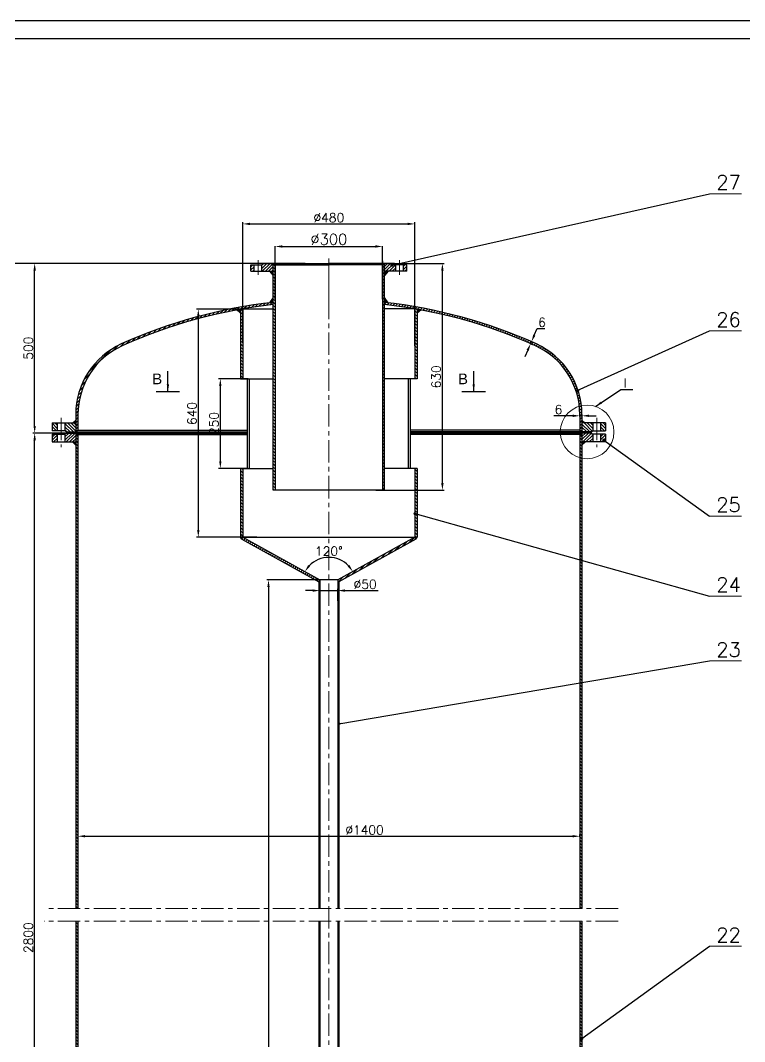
# Model space of a CAD drawing. Header units: inches. Extents: x -5714 to 3109, y 0 to 8400.
# Drawn here: x -3599 to -1579, y 5551 to 8400 of the extents above; entities that cross this region are included whole.
import ezdxf

# ---------------------------------------------------------------- set-up
doc = ezdxf.new("R2010")
doc.units = ezdxf.units.IN
doc.header["$LTSCALE"] = 50
doc.header["$MEASUREMENT"] = 0
doc.linetypes.add('CENTER', pattern=[2, 1.25, -0.25, 0.25, -0.25])
doc.layers.get('0').update_dxf_attribs({"plot": 0})
for name, color, linetype, lineweight in [('Dam', 2, 'Continuous', 30), ('kthuoc', 3, 'Continuous', 13), ('manh', 4, 'Continuous', 13), ('Tam', 1, 'CENTER', 13)]:
    doc.layers.add(name, color=color, linetype=linetype, lineweight=lineweight)
doc.styles.add('chu2.5', font='txt.shx', dxfattribs={"height": 25})
doc.styles.add('text 3mm', font='txt.shx', dxfattribs={"height": 30})
doc.dimstyles.new('kichthuoc2.5', dxfattribs={"dimtxt": 25, "dimasz": 20, "dimexe": 5, "dimexo": 0, "dimgap": 5, "dimtad": 1, "dimtoh": 1, "dimdec": 0, "dimzin": 0, "dimdsep": 46, "dimtxsty": 'chu2.5', "dimcen": 5, "dimclrd": 256, "dimclre": 256, "dimclrt": 256, "dimadec": 0, "dimazin": 0, "dimtfac": 1, "dimtdec": 0, "dimtmove": 0, "dimatfit": 0, "dimfxl": 0, "dimtolj": 1, "dimtzin": 0, "dimarcsym": 0})
doc.dimstyles.new('kt 3mm', dxfattribs={"dimtxt": 30, "dimasz": 20, "dimexe": 1, "dimexo": 0, "dimgap": 5, "dimtad": 1, "dimdec": 0, "dimzin": 0, "dimdsep": 46, "dimtxsty": 'text 3mm', "dimcen": 5, "dimclrd": 256, "dimclre": 256, "dimclrt": 256, "dimadec": 0, "dimazin": 0, "dimtfac": 1, "dimtdec": 0, "dimtmove": 0, "dimatfit": 0, "dimfxl": 0, "dimtolj": 1, "dimtzin": 0, "dimarcsym": 0})
pattern_1 = [(45, (-8503.195, 0), (-4.4194174, 4.4194174), [])]
pattern_2 = [(135, (-8503.195, 0), (-4.4194174, -4.4194174), [])]
pattern_3 = [(45, (-8503.195, 62.0316), (-4.4194174, 4.4194174), [])]

# ---------------------------------------------------------------- blocks, each defined once
blk = doc.blocks.new('*D46')
at = {"layer": 'DEFPOINTS', "color": 0}
for p in [(-2038.8, 7295.3), (-2032.8, 7296.9), (-2032.8, 7295.3)]:
    blk.add_point(p, dxfattribs=at)
at = {"layer": 'kthuoc', "lineweight": -2}
for p, q in [((-2058.8, 7296.9), (-2111.6, 7296.9)), ((-2038.8, 7295.3), (-2038.8, 7301.9)), ((-2032.8, 7296.9), (-2038.8, 7296.9)), ((-2032.8, 7295.3), (-2032.8, 7301.9)), ((-2012.8, 7296.9), (-1992.8, 7296.9))]:
    blk.add_line(p, q, dxfattribs=at)
at = {"layer": 'kthuoc'}
for points in [[(-2058.8, 7300.3), (-2058.8, 7293.6), (-2038.8, 7296.9)], [(-2012.8, 7300.3), (-2012.8, 7293.6), (-2032.8, 7296.9)]]:
    blk.add_solid(points, dxfattribs=at)
at = {"layer": 'kthuoc', "insert": (-2098.3, 7314.4), "char_height": 25, "attachment_point": 5, "style": 'chu2.5'}
blk.add_mtext('\\A1;6', dxfattribs=at)
blk = doc.blocks.new('*D45')
at = {"layer": 'DEFPOINTS', "color": 0}
for p in [(-2176.2, 7498), (-2173.7, 7503.4), (-2173.7, 7503.4)]:
    blk.add_point(p, dxfattribs=at)
at = {"layer": 'kthuoc', "lineweight": -2}
for p, q in [((-2165.7, 7521.8), (-2157.7, 7540.1)), ((-2157.7, 7540.1), (-2136, 7540.1)), ((-2176.2, 7498), (-2173.7, 7503.4)), ((-2176.2, 7498), (-2171.6, 7495.9)), ((-2173.7, 7503.4), (-2169.2, 7501.4)), ((-2184.2, 7479.6), (-2192.2, 7461.3))]:
    blk.add_line(p, q, dxfattribs=at)
at = {"layer": 'kthuoc'}
for points in [[(-2168.8, 7523.1), (-2162.7, 7520.4), (-2173.7, 7503.4)], [(-2187.2, 7481), (-2181.1, 7478.3), (-2176.2, 7498)]]:
    blk.add_solid(points, dxfattribs=at)
at = {"layer": 'kthuoc', "insert": (-2144.3, 7557.6), "char_height": 25, "attachment_point": 5, "style": 'chu2.5'}
blk.add_mtext('\\A1;6', dxfattribs=at)
blk = doc.blocks.new('*D8')
at = {"layer": 'DEFPOINTS', "color": 0}
for p in [(-3443.8, 7722.2), (-5366.4, 968.1), (-4789, 968.1)]:
    blk.add_point(p, dxfattribs=at)
at = {"layer": 'kthuoc', "lineweight": -2}
for p, q in [((-3443.8, 7722.2), (-5371.4, 7722.2)), ((-5366.4, 7702.2), (-5366.4, 988.1)), ((-4789, 968.1), (-5371.4, 968.1))]:
    blk.add_line(p, q, dxfattribs=at)
at = {"layer": 'kthuoc'}
for points in [[(-5369.7, 7702.2), (-5363.1, 7702.2), (-5366.4, 7722.2)], [(-5369.7, 988.1), (-5363.1, 988.1), (-5366.4, 968.1)]]:
    blk.add_solid(points, dxfattribs=at)
at = {"layer": 'kthuoc', "insert": (-5383.9, 4345.1), "char_height": 25, "attachment_point": 5, "rotation": 90, "style": 'chu2.5'}
blk.add_mtext('\\A1;7800', dxfattribs=at)
blk = doc.blocks.new('*D29')
at = {"layer": 'DEFPOINTS', "color": 0}
for p in [(-3559.4, 7722.2), (-2804.9, 7722.2), (-3559.4, 7248.9)]:
    blk.add_point(p, dxfattribs=at)
at = {"layer": 'kthuoc', "lineweight": -2}
for p, q in [((-2804.9, 7722.2), (-3564.4, 7722.2)), ((-3559.4, 7268.9), (-3559.4, 7702.2)), ((-3559.4, 7248.9), (-3564.4, 7248.9))]:
    blk.add_line(p, q, dxfattribs=at)
at = {"layer": 'kthuoc'}
for points in [[(-3562.7, 7702.2), (-3556, 7702.2), (-3559.4, 7722.2)], [(-3562.7, 7268.9), (-3556, 7268.9), (-3559.4, 7248.9)]]:
    blk.add_solid(points, dxfattribs=at)
at = {"layer": 'kthuoc', "insert": (-3576.9, 7485.5), "char_height": 25, "attachment_point": 5, "rotation": 90, "style": 'chu2.5'}
blk.add_mtext('\\A1;500', dxfattribs=at)
blk = doc.blocks.new('*D28')
at = {"layer": 'DEFPOINTS', "color": 0}
for p in [(-3559.4, 7248.9), (-3467.5, 7248.9), (-3420.6, 4433.1)]:
    blk.add_point(p, dxfattribs=at)
at = {"layer": 'kthuoc', "lineweight": -2}
for p, q in [((-3467.5, 7248.9), (-3564.4, 7248.9)), ((-3559.4, 4453.1), (-3559.4, 7228.9)), ((-3420.6, 4433.1), (-3564.4, 4433.1))]:
    blk.add_line(p, q, dxfattribs=at)
at = {"layer": 'kthuoc'}
for points in [[(-3562.7, 7228.9), (-3556, 7228.9), (-3559.4, 7248.9)], [(-3562.7, 4453.1), (-3556, 4453.1), (-3559.4, 4433.1)]]:
    blk.add_solid(points, dxfattribs=at)
at = {"layer": 'kthuoc', "insert": (-3576.9, 5841), "char_height": 25, "attachment_point": 5, "rotation": 90, "style": 'chu2.5'}
blk.add_mtext('\\A1;2800', dxfattribs=at)
blk = doc.blocks.new('*D2')
at = {"layer": 'DEFPOINTS', "color": 0}
for p in [(-3438.8, 6125.5), (-2038.8, 6123.9), (-2038.8, 6122.1)]:
    blk.add_point(p, dxfattribs=at)
at = {"layer": 'kthuoc', "lineweight": -2}
for p, q in [((-3438.8, 6125.5), (-3438.8, 6118.9)), ((-2038.8, 6122.1), (-2038.8, 6128.9)), ((-3418.8, 6123.9), (-2058.8, 6123.9))]:
    blk.add_line(p, q, dxfattribs=at)
at = {"layer": 'kthuoc'}
for points in [[(-3418.8, 6127.2), (-3418.8, 6120.6), (-3438.8, 6123.9)], [(-2058.8, 6127.2), (-2058.8, 6120.6), (-2038.8, 6123.9)]]:
    blk.add_solid(points, dxfattribs=at)
at = {"layer": 'kthuoc', "insert": (-2639.2, 6141.4), "char_height": 25, "attachment_point": 5, "style": 'chu2.5'}
blk.add_mtext('\\A1;%%c1400', dxfattribs=at)
blk = doc.blocks.new('*D15')
at = {"layer": 'DEFPOINTS', "color": 0}
for p in [(-2752.4, 6839.2), (-2907.1, 4067.3), (-2766.8, 4067.3)]:
    blk.add_point(p, dxfattribs=at)
at = {"layer": 'kthuoc', "lineweight": -2}
for p, q in [((-2752.4, 6839.2), (-2912.1, 6839.2)), ((-2907.1, 6819.2), (-2907.1, 4087.3)), ((-2766.8, 4067.3), (-2912.1, 4067.3))]:
    blk.add_line(p, q, dxfattribs=at)
at = {"layer": 'kthuoc'}
for points in [[(-2910.4, 6819.2), (-2903.8, 6819.2), (-2907.1, 6839.2)], [(-2910.4, 4087.3), (-2903.8, 4087.3), (-2907.1, 4067.3)]]:
    blk.add_solid(points, dxfattribs=at)
at = {"layer": 'kthuoc', "insert": (-2924.6, 5453.2), "char_height": 25, "attachment_point": 5, "rotation": 90, "style": 'chu2.5'}
blk.add_mtext('\\A1;2700', dxfattribs=at)
blk = doc.blocks.new('*D14')
at = {"layer": 'DEFPOINTS', "color": 0}
for p in [(-2608.2, 7722.2), (-2422, 7722.2), (-2608.2, 7089.1)]:
    blk.add_point(p, dxfattribs=at)
at = {"layer": 'kthuoc', "lineweight": -2}
for p, q in [((-2608.2, 7722.2), (-2417, 7722.2)), ((-2422, 7109.1), (-2422, 7702.2)), ((-2608.2, 7089.1), (-2417, 7089.1))]:
    blk.add_line(p, q, dxfattribs=at)
at = {"layer": 'kthuoc'}
for points in [[(-2425.4, 7702.2), (-2418.7, 7702.2), (-2422, 7722.2)], [(-2425.4, 7109.1), (-2418.7, 7109.1), (-2422, 7089.1)]]:
    blk.add_solid(points, dxfattribs=at)
at = {"layer": 'kthuoc', "insert": (-2439.5, 7405.6), "char_height": 25, "attachment_point": 5, "rotation": 90, "style": 'chu2.5'}
blk.add_mtext('\\A1;630', dxfattribs=at)
blk = doc.blocks.new('*D25')
at = {"layer": 'DEFPOINTS', "color": 0}
for p in [(-2981.8, 7594.7), (-3102.9, 6958.3), (-2940, 6958.3)]:
    blk.add_point(p, dxfattribs=at)
at = {"layer": 'kthuoc', "lineweight": -2}
for p, q in [((-2981.8, 7594.7), (-3107.9, 7594.7)), ((-3102.9, 7574.7), (-3102.9, 6978.3)), ((-2940, 6958.3), (-3107.9, 6958.3))]:
    blk.add_line(p, q, dxfattribs=at)
at = {"layer": 'kthuoc'}
for points in [[(-3106.2, 7574.7), (-3099.6, 7574.7), (-3102.9, 7594.7)], [(-3106.2, 6978.3), (-3099.6, 6978.3), (-3102.9, 6958.3)]]:
    blk.add_solid(points, dxfattribs=at)
at = {"layer": 'kthuoc', "insert": (-3120.4, 7303.4), "char_height": 25, "attachment_point": 5, "rotation": 90, "style": 'chu2.5'}
blk.add_mtext('\\A1;640', dxfattribs=at)
blk = doc.blocks.new('*D6')
at = {"layer": 'DEFPOINTS', "color": 0}
for p in [(-2498.8, 7832.2), (-2978.8, 7504), (-2498.8, 7492.5)]:
    blk.add_point(p, dxfattribs=at)
at = {"layer": 'kthuoc', "lineweight": -2}
for p, q in [((-2978.8, 7504), (-2978.8, 7837.2)), ((-2498.8, 7492.5), (-2498.8, 7837.2)), ((-2958.8, 7832.2), (-2518.8, 7832.2))]:
    blk.add_line(p, q, dxfattribs=at)
at = {"layer": 'kthuoc'}
for points in [[(-2958.8, 7835.6), (-2958.8, 7828.9), (-2978.8, 7832.2)], [(-2518.8, 7835.6), (-2518.8, 7828.9), (-2498.8, 7832.2)]]:
    blk.add_solid(points, dxfattribs=at)
at = {"layer": 'kthuoc', "insert": (-2738.8, 7849.7), "char_height": 25, "attachment_point": 5, "style": 'chu2.5'}
blk.add_mtext('\\A1;%%c480', dxfattribs=at)
blk = doc.blocks.new('*D24')
at = {"layer": 'DEFPOINTS', "color": 0}
for p in [(-2978.8, 6958.3), (-2498.8, 6958.3), (-2712.2, 6897.1), (-2763.8, 6839.2), (-2713.8, 6839.2)]:
    blk.add_point(p, dxfattribs=at)
at = {"layer": 'kthuoc', "lineweight": -2}
blk.add_arc((-2738.8, 6825.4), 76.5, 44.0164, 135.9836, dxfattribs=at)
at = {"layer": 'kthuoc'}
for points in [[(-2791.1, 6876.5), (-2796.5, 6880.5), (-2805.7, 6862.4)], [(-2681.1, 6880.5), (-2686.5, 6876.5), (-2671.9, 6862.4)]]:
    blk.add_solid(points, dxfattribs=at)
at = {"layer": 'kthuoc', "insert": (-2738.8, 6919.3), "char_height": 25, "attachment_point": 5, "style": 'chu2.5'}
blk.add_mtext('\\A1;120°', dxfattribs=at)
blk = doc.blocks.new('*D23')
at = {"layer": 'DEFPOINTS', "color": 0}
for p in [(-2713.8, 6809.3), (-2763.8, 6781), (-2713.8, 6781)]:
    blk.add_point(p, dxfattribs=at)
at = {"layer": 'kthuoc', "lineweight": -2}
for p, q in [((-2783.8, 6809.3), (-2803.8, 6809.3)), ((-2763.8, 6781), (-2763.8, 6814.3)), ((-2763.8, 6809.3), (-2713.8, 6809.3)), ((-2713.8, 6781), (-2713.8, 6814.3)), ((-2693.8, 6809.3), (-2601.3, 6809.3))]:
    blk.add_line(p, q, dxfattribs=at)
at = {"layer": 'kthuoc'}
for points in [[(-2783.8, 6812.6), (-2783.8, 6805.9), (-2763.8, 6809.3)], [(-2693.8, 6812.6), (-2693.8, 6805.9), (-2713.8, 6809.3)]]:
    blk.add_solid(points, dxfattribs=at)
at = {"layer": 'kthuoc', "insert": (-2637.5, 6826.8), "char_height": 25, "attachment_point": 5, "style": 'chu2.5'}
blk.add_mtext('\\A1;%%c50', dxfattribs=at)
blk = doc.blocks.new('*D5')
at = {"layer": 'DEFPOINTS', "color": 0}
for p in [(-2963.4, 7400.3), (-3041.5, 7150.3), (-2963.4, 7150.3)]:
    blk.add_point(p, dxfattribs=at)
at = {"layer": 'kthuoc', "lineweight": -2}
for p, q in [((-2963.4, 7400.3), (-3046.5, 7400.3)), ((-3041.5, 7380.3), (-3041.5, 7170.3)), ((-2963.4, 7150.3), (-3046.5, 7150.3))]:
    blk.add_line(p, q, dxfattribs=at)
at = {"layer": 'kthuoc'}
for points in [[(-3044.8, 7380.3), (-3038.2, 7380.3), (-3041.5, 7400.3)], [(-3044.8, 7170.3), (-3038.2, 7170.3), (-3041.5, 7150.3)]]:
    blk.add_solid(points, dxfattribs=at)
at = {"layer": 'kthuoc', "insert": (-3059, 7275.3), "char_height": 25, "attachment_point": 5, "rotation": 90, "style": 'chu2.5'}
blk.add_mtext('\\A1;250', dxfattribs=at)
blk = doc.blocks.new('*D3')
at = {"layer": 'DEFPOINTS', "color": 0}
for p in [(-2588.8, 7769.3), (-2888.8, 7694.2), (-2588.8, 7630)]:
    blk.add_point(p, dxfattribs=at)
at = {"layer": 'kthuoc', "lineweight": -2}
for p, q in [((-2888.8, 7694.2), (-2888.8, 7770.3)), ((-2868.8, 7769.3), (-2608.8, 7769.3)), ((-2588.8, 7630), (-2588.8, 7770.3))]:
    blk.add_line(p, q, dxfattribs=at)
at = {"layer": 'kthuoc'}
for points in [[(-2868.8, 7772.7), (-2868.8, 7766), (-2888.8, 7769.3)], [(-2608.8, 7772.7), (-2608.8, 7766), (-2588.8, 7769.3)]]:
    blk.add_solid(points, dxfattribs=at)
at = {"layer": 'kthuoc', "insert": (-2738.8, 7789.3), "char_height": 30, "attachment_point": 5, "style": 'text 3mm'}
blk.add_mtext('\\A1;%%c300', dxfattribs=at)

msp = doc.modelspace()

# ---------------------------------------------------------------- hatches: boundary and pattern name
at = {"layer": 'kthuoc'}
h = msp.add_hatch(dxfattribs=at)
h.set_pattern_fill('ANSI31', color=256, scale=50, style=0)
h.set_pattern_definition(pattern_3)
h.paths.add_polyline_path([(-2893.8, 7700.2), (-2893.8, 7722.2), (-2921.3, 7722.2), (-2925.3, 7718.2), (-2925.3, 7700.2)])
h.paths.add_polyline_path([(-2947.3, 7718.2), (-2956.3, 7718.2), (-2956.3, 7700.2), (-2947.3, 7700.2)])
for points in [[(-2893.8, 7722.2), (-2893.8, 7718.2), (-2889.8, 7718.2)], [(-2583.8, 7722.2), (-2583.8, 7718.2), (-2587.8, 7718.2)], [(-2905.8, 7700.2), (-2893.8, 7688.2), (-2893.8, 7700.2)], [(-2571.8, 7700.2), (-2583.8, 7688.2), (-2583.8, 7700.2)], [(-2893.8, 7626.5), (-2893.8, 7613.4, 0.001501), (-2904.7, 7612.2)], [(-2893.8, 7626.5), (-2893.8, 7613.4, 0.001501), (-2904.7, 7612.2)], [(-2893.8, 7623.5), (-2893.8, 7613.4, 0.001501), (-2902.2, 7612.4)], [(-2583.8, 7626.5), (-2583.8, 7613.4, -0.001501), (-2572.9, 7612.2)], [(-2583.8, 7626.5), (-2583.8, 7613.4, -0.001501), (-2572.9, 7612.2)], [(-2583.8, 7623.5), (-2583.8, 7613.4, -0.001501), (-2575.4, 7612.4)], [(-2984.8, 7594.2, 0.000791), (-2995.8, 7592.2), (-2984.8, 7582.8)], [(-2492.8, 7594.2, -0.000791), (-2481.7, 7592.2), (-2492.8, 7582.8)], [(-3444.8, 7284.9), (-3444.8, 7276.9), (-3453.1, 7276.9)], [(-2032.8, 7284.9), (-2032.8, 7276.9), (-2024.5, 7276.9)], [(-3444.8, 7255.9), (-3438.8, 7255.9), (-3444.8, 7251.9)], [(-3444.8, 7244.7), (-3438.8, 7244.6), (-3444.8, 7248.7)], [(-2032.8, 7255.9), (-2038.8, 7255.9), (-2032.8, 7251.9)], [(-2032.7, 7244.7), (-2038.7, 7244.6), (-2032.8, 7248.7)], [(-3445.1, 7215.7), (-3445, 7223.7), (-3453.3, 7223.8)], [(-2032.5, 7215.7), (-2032.5, 7223.7), (-2024.2, 7223.8)]]:
    msp.add_hatch(color=256, dxfattribs=at).paths.add_polyline_path(points)
h = msp.add_hatch(dxfattribs=at)
h.set_pattern_fill('ANSI31', color=256, scale=50, style=0)
h.set_pattern_definition(pattern_3)
h.paths.add_polyline_path([(-2552.3, 7700.2), (-2552.3, 7718.2), (-2556.3, 7722.2), (-2583.8, 7722.2), (-2583.8, 7700.2)])
h.paths.add_polyline_path([(-2521.3, 7718.2), (-2530.3, 7718.2), (-2530.3, 7700.2), (-2521.3, 7700.2)])
h = msp.add_hatch(dxfattribs=at)
h.set_pattern_fill('ANSI31', color=256, scale=50, angle=90, style=0)
h.set_pattern_definition(pattern_2)
h.paths.add_polyline_path([(-2888.8, 7718.2), (-2893.8, 7718.2), (-2893.8, 7089.1), (-2888.8, 7089.1)])
h = msp.add_hatch(dxfattribs=at)
h.set_pattern_fill('ANSI31', color=256, scale=50, angle=90, style=0)
h.set_pattern_definition(pattern_2)
h.paths.add_polyline_path([(-2583.8, 7718.2), (-2588.8, 7718.2), (-2588.8, 7622.2), (-2588.8, 7089.1), (-2583.8, 7089.1)])
h = msp.add_hatch(dxfattribs=at)
h.set_pattern_fill('ANSI31', color=256, scale=50, style=0)
h.set_pattern_definition(pattern_1)
h.paths.add_polyline_path([(-2893.8, 7607.4), (-2893.8, 7613.4, 0.078638), (-3317.7, 7497.3, 0.294721), (-3444.8, 7300.4), (-3444.8, 7251.9), (-3438.8, 7251.9), (-3438.8, 7300.4, -0.294721), (-3315.2, 7491.8, -0.078519)])
h = msp.add_hatch(dxfattribs=at)
h.set_pattern_fill('ANSI31', color=256, scale=50, style=0)
h.set_pattern_definition(pattern_1)
h.paths.add_polyline_path([(-2583.8, 7613.4), (-2583.8, 7607.4, -0.078519), (-2162.3, 7491.8, -0.294721), (-2038.8, 7300.4), (-2038.8, 7251.9), (-2032.8, 7251.9), (-2032.8, 7300.4, 0.294721), (-2159.8, 7497.3, 0.078638)])
h = msp.add_hatch(dxfattribs=at)
h.set_pattern_fill('ANSI31', color=256, scale=50, angle=90, style=0)
h.set_pattern_definition([(135, (-4361.48, 0), (-4.4194174, -4.4194174), [])])
h.paths.add_polyline_path([(-2978.8, 7595.2, 0.001088), (-2984.8, 7594.2), (-2984.8, 7400.3), (-2978.8, 7400.3)])
h = msp.add_hatch(dxfattribs=at)
h.set_pattern_fill('ANSI31', color=256, scale=50, angle=90, style=0)
h.set_pattern_definition([(135, (-8503.195, 0), (-4.4194174, -4.4194174), [])])
h.paths.add_polyline_path([(-2492.8, 7594.2, 0.001088), (-2498.8, 7595.2), (-2498.8, 7400.3), (-2492.8, 7400.3)])
h = msp.add_hatch(dxfattribs=at)
h.set_pattern_fill('ANSI31', color=256, scale=50, angle=90, style=0)
h.set_pattern_definition(pattern_2)
h.paths.add_polyline_path([(-3474.8, 7254.9), (-3470.8, 7251.9), (-3444.8, 7251.9), (-3444.8, 7276.9), (-3474.8, 7276.9)])
h.paths.add_polyline_path([(-3510.8, 7254.9), (-3496.8, 7254.9), (-3496.8, 7276.9), (-3510.8, 7276.9)])
h = msp.add_hatch(dxfattribs=at)
h.set_pattern_fill('ANSI31', color=256, scale=50, angle=90, style=0)
h.set_pattern_definition(pattern_2)
h.paths.add_polyline_path([(-2006.8, 7251.9), (-2002.8, 7254.9), (-2002.8, 7276.9), (-2032.8, 7276.9), (-2032.8, 7251.9)])
h.paths.add_polyline_path([(-1966.8, 7276.9), (-1980.8, 7276.9), (-1980.8, 7254.9), (-1966.8, 7254.9)])
h = msp.add_hatch(dxfattribs=at)
h.set_pattern_fill('ANSI31', color=256, scale=50, style=0)
h.set_pattern_definition(pattern_1)
h.paths.add_polyline_path([(-3474.8, 7223.9), (-3444.8, 7223.9), (-3444.8, 7248.9), (-3470.8, 7248.9), (-3474.8, 7245.9)])
h.paths.add_polyline_path([(-3510.8, 7223.9), (-3496.8, 7223.9), (-3496.8, 7245.9), (-3510.8, 7245.9)])
h = msp.add_hatch(dxfattribs=at)
h.set_pattern_fill('ANSI38', color=256, scale=10, style=0)
h.set_pattern_definition([(45, (-8503.1949, 0), (-0.88388348, 0.88388348), []), (135, (-8503.1949, 0), (-2.65165043, 0.88388348), [3.125, -1.875])])
h.paths.add_polyline_path([(-3470.8, 7251.9), (-3470.8, 7248.9), (-3444.8, 7248.9), (-3444.8, 7251.9)])
h = msp.add_hatch(dxfattribs=at)
h.set_pattern_fill('ANSI31', color=256, scale=50, angle=90, style=0)
h.set_pattern_definition(pattern_2)
h.paths.add_polyline_path([(-3438.8, 7248.9), (-3444.8, 7248.9), (-3444.8, 6788.7), (-3438.8, 6788.7)])
h = msp.add_hatch(dxfattribs=at)
h.set_pattern_fill('ANSI31', color=256, scale=50, angle=90, style=0)
h.set_pattern_definition(pattern_2)
h.paths.add_polyline_path([(-2038.8, 7248.9), (-2032.8, 7248.9), (-2032.8, 6788.7), (-2038.8, 6788.7)])
h = msp.add_hatch(dxfattribs=at)
h.set_pattern_fill('ANSI38', color=256, scale=10, style=0)
h.set_pattern_definition([(135, (3025.6464, -2e-10), (0.88388348, 0.88388348), []), (45, (3025.6464, -2e-10), (2.65165043, 0.88388348), [3.125, -1.875])])
h.paths.add_polyline_path([(-2032.8, 7251.9), (-2006.8, 7251.9), (-2006.8, 7248.9), (-2032.8, 7248.9)])
h = msp.add_hatch(dxfattribs=at)
h.set_pattern_fill('ANSI31', color=256, scale=50, style=0)
h.set_pattern_definition(pattern_1)
h.paths.add_polyline_path([(-1980.8, 7223.9), (-1966.8, 7223.9), (-1966.8, 7245.9), (-1980.8, 7245.9)])
h.paths.add_polyline_path([(-2032.8, 7223.9), (-2002.8, 7223.9), (-2002.8, 7245.9), (-2006.8, 7248.9), (-2032.8, 7248.9)])
h = msp.add_hatch(dxfattribs=at)
h.set_pattern_fill('ANSI31', color=256, scale=50, angle=90, style=0)
h.set_pattern_definition([(135, (-4361.48, -9e-13), (-4.4194174, -4.4194174), [])])
h.paths.add_polyline_path([(-2978.8, 7150.3), (-2984.8, 7150.3), (-2984.8, 6958.3), (-2978.8, 6958.3)])
h = msp.add_hatch(dxfattribs=at)
h.set_pattern_fill('ANSI31', color=256, scale=50, angle=90, style=0)
h.set_pattern_definition([(135, (-8503.195, -9e-13), (-4.4194174, -4.4194174), [])])
h.paths.add_polyline_path([(-2492.8, 7150.3), (-2498.8, 7150.3), (-2498.8, 6958.3), (-2495.9, 6953.1), (-2492.8, 6958.3)])
h = msp.add_hatch(dxfattribs=at)
h.set_pattern_fill('ANSI31', color=256, scale=50, style=0)
h.set_pattern_definition(pattern_1)
h.paths.add_polyline_path([(-2978.8, 6958.3), (-2981.7, 6953.1), (-2766.8, 6834), (-2763.8, 6839.2)])
h.paths.add_polyline_path([(-2495.9, 6953.1), (-2498.8, 6958.3), (-2713.8, 6839.2), (-2710.8, 6834)])
h = msp.add_hatch(dxfattribs=at)
h.set_pattern_fill('ANSI31', color=256, scale=50, angle=90, style=0)
h.set_pattern_definition(pattern_2)
h.paths.add_polyline_path([(-3438.8, 6788.7), (-3444.8, 6788.7), (-3444.8, 6237.9), (-3438.8, 6237.9)])
h = msp.add_hatch(dxfattribs=at)
h.set_pattern_fill('ANSI31', color=256, scale=50, angle=90, style=0)
h.paths.add_polyline_path([(-2038.8, 6788.7), (-2032.8, 6788.7), (-2032.8, 6237.9), (-2038.8, 6237.9)])
h = msp.add_hatch(dxfattribs=at)
h.set_pattern_fill('ANSI31', color=256, scale=50, angle=90, style=0)
h.paths.add_polyline_path([(-3438.8, 6241.2), (-3444.8, 6241.2), (-3444.8, 5922.4), (-3438.8, 5922.4)])
h = msp.add_hatch(dxfattribs=at)
h.set_pattern_fill('ANSI31', color=256, scale=50, angle=90, style=0)
h.paths.add_polyline_path([(-2032.8, 6243.2), (-2038.8, 6243.2), (-2038.8, 5922.4), (-2032.8, 5922.4)])
h = msp.add_hatch(dxfattribs=at)
h.set_pattern_fill('ANSI31', color=256, scale=50, angle=90, style=0)
h.paths.add_polyline_path([(-3438.8, 5886.9), (-3444.8, 5886.9), (-3444.8, 5605.5), (-3438.8, 5605.5)])
h = msp.add_hatch(dxfattribs=at)
h.set_pattern_fill('ANSI31', color=256, scale=50, angle=90, style=0)
h.paths.add_polyline_path([(-2032.8, 5886.9), (-2038.8, 5886.9), (-2038.8, 5607.4), (-2032.8, 5607.4)])
h = msp.add_hatch(dxfattribs=at)
h.set_pattern_fill('ANSI31', color=256, scale=50, angle=90, style=0)
h.set_pattern_definition(pattern_2)
h.paths.add_polyline_path([(-3438.8, 5612.8), (-3444.8, 5612.8), (-3444.8, 4949.8), (-3438.8, 4949.8)])
h = msp.add_hatch(dxfattribs=at)
h.set_pattern_fill('ANSI31', color=256, scale=50, angle=90, style=0)
h.set_pattern_definition(pattern_2)
h.paths.add_polyline_path([(-2038.8, 5612.8), (-2032.8, 5612.8), (-2032.8, 4949.8), (-2038.8, 4949.8)])

# ---------------------------------------------------------------- linework, layer by layer
msp.add_lwpolyline([(-5713.6, 0), (-5713.6, 8400), (226.4, 8400), (226.4, 0), (-5713.6, 0)], close=True)
at = {"layer": 'Dam'}
for p, q in [((-5463.6, 8350), (176.4, 8350)), ((-2925.3, 7718.2), (-2921.3, 7722.2)), ((-2921.3, 7722.2), (-2738.8, 7722.2)), ((-2893.8, 7722.2), (-2889.8, 7718.2)), ((-2893.8, 7089.1), (-2893.8, 7722.2)), ((-2556.3, 7722.2), (-2738.8, 7722.2)), ((-2588.8, 7729.1), (-2588.8, 7089.1)), ((-2583.8, 7722.2), (-2587.8, 7718.2)), ((-2583.8, 7089.1), (-2583.8, 7722.2)), ((-2552.3, 7718.2), (-2556.3, 7722.2)), ((-2956.3, 7700.2), (-2956.3, 7718.2)), ((-2956.3, 7718.2), (-2925.3, 7718.2)), ((-2956.3, 7700.2), (-2893.8, 7700.2)), ((-2947.3, 7700.2), (-2947.3, 7718.2)), ((-2925.3, 7700.2), (-2925.3, 7718.2)), ((-2904.3, 7700.2), (-2893.8, 7688.2)), ((-2893.8, 7718.2), (-2738.8, 7718.2)), ((-2888.8, 7622.2), (-2888.8, 7718.2)), ((-2888.8, 7718.2), (-2888.8, 7089.1)), ((-2583.8, 7718.2), (-2738.8, 7718.2)), ((-2588.8, 7622.2), (-2588.8, 7718.2)), ((-2573.3, 7700.2), (-2583.8, 7688.2)), ((-2521.3, 7700.2), (-2583.8, 7700.2)), ((-2521.3, 7718.2), (-2552.3, 7718.2)), ((-2552.3, 7700.2), (-2552.3, 7718.2)), ((-2530.3, 7700.2), (-2530.3, 7718.2)), ((-2521.3, 7700.2), (-2521.3, 7718.2)), ((-2984.8, 7594.2), (-2984.8, 7400.3)), ((-2978.8, 7595.2), (-2978.8, 7400.3)), ((-2978.8, 7595.2), (-2893.8, 7595.2)), ((-2498.8, 7595.2), (-2583.8, 7595.2)), ((-2498.8, 7595.2), (-2498.8, 7400.3)), ((-2492.8, 7594.2), (-2492.8, 7400.3)), ((-2984.8, 7400.3), (-2893.8, 7400.3)), ((-2966, 7150.3), (-2966, 7400.3)), ((-2960.5, 7150.3), (-2960.5, 7400.3)), ((-2492.8, 7400.3), (-2583.8, 7400.3)), ((-2517, 7150.3), (-2517, 7400.3)), ((-2511.5, 7150.3), (-2511.5, 7400.3)), ((-3220.3, 7364.4), (-3155.1, 7364.4)), ((-2367.4, 7364.4), (-2302.2, 7364.4)), ((-3444.8, 7300.4), (-3444.8, 5922.4)), ((-3438.8, 7300.4), (-3438.8, 7256.4)), ((-2038.8, 7300.4), (-2038.8, 7256.4)), ((-2032.8, 7300.4), (-2032.8, 5922.4)), ((-3510.8, 7276.9), (-3510.8, 7254.9)), ((-3510.8, 7276.9), (-3444.8, 7276.9)), ((-3496.8, 7276.9), (-3496.8, 7254.9)), ((-3474.8, 7276.9), (-3474.8, 7254.9)), ((-1966.8, 7276.9), (-2032.8, 7276.9)), ((-2002.8, 7276.9), (-2002.8, 7254.9)), ((-1980.8, 7276.9), (-1980.8, 7254.9)), ((-1966.8, 7276.9), (-1966.8, 7254.9)), ((-3474.8, 7254.9), (-3510.8, 7254.9)), ((-3510.8, 7245.9), (-3474.8, 7245.9)), ((-3510.8, 7245.9), (-3510.8, 7223.9)), ((-3496.8, 7245.9), (-3496.8, 7223.9)), ((-3470.8, 7251.9), (-3474.8, 7254.9)), ((-3470.8, 7248.9), (-3474.8, 7245.9)), ((-3474.8, 7245.9), (-3474.8, 7223.9)), ((-3470.8, 7251.9), (-2966, 7251.9)), ((-3470.8, 7251.9), (-3470.8, 7248.9)), ((-3470.8, 7248.9), (-2966, 7248.9)), ((-3438.8, 7256.4), (-2966, 7256.4)), ((-3438.8, 7244.5), (-2966, 7244.5)), ((-3438.8, 7244.5), (-3438.8, 5922.4)), ((-2038.8, 7256.4), (-2511.5, 7256.4)), ((-2006.8, 7251.9), (-2511.5, 7251.9)), ((-2006.8, 7248.9), (-2511.5, 7248.9)), ((-2038.8, 7244.5), (-2511.5, 7244.5)), ((-2038.8, 7244.5), (-2038.8, 5952)), ((-2038.8, 7244.5), (-2038.8, 5922.4)), ((-2006.8, 7251.9), (-2002.8, 7254.9)), ((-2006.8, 7251.9), (-2006.8, 7248.9)), ((-2006.8, 7248.9), (-2002.8, 7245.9)), ((-2002.8, 7254.9), (-1966.8, 7254.9)), ((-1966.8, 7245.9), (-2002.8, 7245.9)), ((-2002.8, 7245.9), (-2002.8, 7223.9)), ((-1980.8, 7245.9), (-1980.8, 7223.9)), ((-1966.8, 7245.9), (-1966.8, 7223.9)), ((-3510.8, 7223.9), (-3444.8, 7223.9)), ((-1966.8, 7223.9), (-2032.8, 7223.9)), ((-2984.8, 7150.3), (-2893.8, 7150.3)), ((-2984.8, 7150.3), (-2984.8, 6958.3)), ((-2978.8, 7150.3), (-2978.8, 6958.3)), ((-2492.8, 7150.3), (-2583.8, 7150.3)), ((-2498.8, 7150.3), (-2498.8, 6958.3)), ((-2492.8, 7150.3), (-2492.8, 6958.3)), ((-2583.8, 7089.1), (-2893.8, 7089.1)), ((-2981.7, 6953.1), (-2984.8, 6958.3)), ((-2984.8, 6958.3), (-2495.8, 6958.3)), ((-2981.7, 6953.1), (-2978.8, 6958.3)), ((-2981.7, 6953.1), (-2766.8, 6834)), ((-2978.8, 6958.3), (-2763.8, 6839.2)), ((-2498.8, 6958.3), (-2713.8, 6839.2)), ((-2495.9, 6953.1), (-2710.8, 6834)), ((-2495.9, 6953.1), (-2498.8, 6958.3)), ((-2495.9, 6953.1), (-2492.8, 6958.3)), ((-2766.8, 6834), (-2763.8, 6839.2)), ((-2713.8, 6839.2), (-2763.8, 6839.2)), ((-2763.8, 6839.2), (-2763.8, 5922.4)), ((-2710.8, 6834), (-2713.8, 6839.2)), ((-2713.8, 6839.2), (-2713.8, 5922.4)), ((-2766.8, 6834), (-2766.8, 5922.4)), ((-2710.8, 6834), (-2710.8, 5922.4)), ((-3444.8, 5886.9), (-3444.8, 4949.8)), ((-3438.8, 5886.9), (-3438.8, 4949.8)), ((-2766.8, 5886.9), (-2766.8, 5053.7)), ((-2763.8, 5886.9), (-2763.8, 5054.5)), ((-2713.8, 5886.9), (-2713.8, 5066.1)), ((-2710.8, 5886.9), (-2710.8, 5066.7)), ((-2038.8, 5886.9), (-2038.8, 4702.8)), ((-2038.8, 5886.9), (-2038.8, 4702.8)), ((-2032.8, 5886.9), (-2032.8, 4702.8))]:
    msp.add_line(p, q, dxfattribs=at)
for centre, radius, start, end in [((-2738.8, 6215.9), 1406.1, 96.329, 114.3146), ((-2738.8, 6215.9), 1400.1, 96.3562, 114.3146), ((-2738.8, 6215.9), 1406.1, 65.6854, 83.671), ((-2738.8, 6215.9), 1400.1, 65.6854, 83.6438), ((-3228.8, 7300.4), 216, 114.3146, 180), ((-2248.8, 7300.4), 216, 0, 65.6854), ((-3228.8, 7300.4), 210, 114.3146, 180), ((-2248.8, 7300.4), 210, 0, 65.6854)]:
    msp.add_arc(centre, radius, start, end, dxfattribs=at)
at = {"layer": 'kthuoc'}
for p, q in [((-1677, 7916.4), (-1587.9, 7916.4)), ((-2893.8, 7626.5), (-2904.7, 7612.2)), ((-2893.8, 7626.5), (-2904.7, 7612.2)), ((-2893.8, 7623.5), (-2902.2, 7612.4)), ((-2583.8, 7626.5), (-2572.9, 7612.2)), ((-2583.8, 7626.5), (-2572.9, 7612.2)), ((-2583.8, 7623.5), (-2575.4, 7612.4)), ((-2984.8, 7582.8), (-2995.8, 7592.2)), ((-2492.8, 7582.8), (-2481.7, 7592.2)), ((-1677, 7533.9), (-1587.9, 7533.9)), ((-3444.8, 7284.9), (-3453.1, 7276.9)), ((-2032.8, 7284.9), (-2024.5, 7276.9)), ((-3444.8, 7251.9), (-3438.8, 7255.9)), ((-3438.8, 7255.9), (-3444.8, 7255.9)), ((-3444.8, 7248.7), (-3438.8, 7244.6)), ((-3438.8, 7244.6), (-3444.8, 7244.7)), ((-2038.8, 7255.9), (-2032.8, 7255.9)), ((-2032.8, 7251.9), (-2038.8, 7255.9)), ((-2032.8, 7248.7), (-2038.7, 7244.6)), ((-2038.7, 7244.6), (-2032.7, 7244.7)), ((-3445.1, 7215.7), (-3453.3, 7223.8)), ((-2032.5, 7215.7), (-2024.2, 7223.8)), ((-1677, 7017.1), (-1587.9, 7017.1)), ((-1677, 6794.1), (-1587.9, 6794.1)), ((-1677, 6613.2), (-1587.9, 6613.2)), ((-1677, 5817.1), (-1587.9, 5817.1))]:
    msp.add_line(p, q, dxfattribs=at)
msp.add_circle((-2018.5, 7251.9), 74.8, dxfattribs=at)
at = {"layer": 'manh'}
for p, q in [((-3187.7, 7364.4), (-3187.7, 7421.4)), ((-2334.8, 7364.4), (-2334.8, 7421.4))]:
    msp.add_line(p, q, dxfattribs=at)
at = {"layer": 'Tam'}
for p, q in [((-2936.3, 7690.4), (-2936.3, 7731.1)), ((-2936.3, 7691.4), (-2936.3, 7727.2)), ((-2738.8, 7607), (-2738.8, 7735.9)), ((-2738.8, 7729.1), (-2738.8, 4564)), ((-2541.3, 7690.4), (-2541.3, 7731.1)), ((-2541.3, 7691.4), (-2541.3, 7727.2)), ((-3485.8, 7291.5), (-3485.8, 7209.4)), ((-1991.6, 7291.5), (-1991.6, 7209.4)), ((-1932.2, 5922.4), (-3529.1, 5922.4)), ((-1932.2, 5886.9), (-3532.8, 5886.9))]:
    msp.add_line(p, q, dxfattribs=at)

# ---------------------------------------------------------------- texts
at = {"layer": 'kthuoc', "insert": (-1916.2, 7400.9), "char_height": 25, "attachment_point": 1, "style": 'chu2.5'}
msp.add_mtext('\\A1;I', dxfattribs=at)
at = {"layer": 'manh', "char_height": 40, "attachment_point": 9, "style": 'chu2.5'}
for s, insert in [('27', (-1589.7, 7928.1)), ('26', (-1589.7, 7545.5)), ('25', (-1589.7, 7028.7)), ('24', (-1589.7, 6805.7)), ('23', (-1589.7, 6624.8)), ('22', (-1589.7, 5828.7))]:
    msp.add_mtext(s, dxfattribs=dict(at, insert=insert))
at = {"layer": 'manh', "char_height": 30, "width": 272.762, "attachment_point": 4}
for insert in [(-3231.6, 7399.9), (-2378.6, 7399.9)]:
    msp.add_mtext('{\\f.VnArial|b0|i0|c0|p34;B}', dxfattribs=dict(at, insert=insert))

# ---------------------------------------------------------------- dimensions: what is measured, and where the dimension line sits
at = {"layer": 'kthuoc'}
dim = msp.add_linear_dim(base=(-2498.8, 7832.2), p1=(-2978.8, 7504), p2=(-2498.8, 7492.5), text='%%c<>', dimstyle='kichthuoc2.5', dxfattribs=at)
dim.commit()
dim.dimension.update_dxf_attribs({"geometry": '*D6', "text_midpoint": (-2738.8, 7849.7)})
for base, p1, p2, angle, text, dimstyle, picture, middle in [((-2588.8, 7769.3), (-2888.8, 7694.2), (-2588.8, 7630), 180, '%%c<>', 'kt 3mm', '*D3', (-2738.8, 7789.3)), ((-5366.4, 968.1), (-3443.8, 7722.2), (-4789, 968.1), 90, '7800', 'kichthuoc2.5', '*D8', (-5383.9, 4345.1)), ((-3559.4, 7722.2), (-3559.4, 7248.9), (-2804.9, 7722.2), 90, '500', 'kichthuoc2.5', '*D29', (-3576.9, 7485.5)), ((-2422, 7722.2), (-2608.2, 7089.1), (-2608.2, 7722.2), 90, '630', 'kichthuoc2.5', '*D14', (-2439.5, 7405.6)), ((-3559.4, 7248.9), (-3420.6, 4433.1), (-3467.5, 7248.9), 90, '2800', 'kichthuoc2.5', '*D28', (-3576.9, 5841)), ((-2907.1, 4067.3), (-2752.4, 6839.2), (-2766.8, 4067.3), 90, '2700', 'kichthuoc2.5', '*D15', (-2924.6, 5453.2))]:
    dim = msp.add_linear_dim(base=base, p1=p1, p2=p2, angle=angle, text=text, dimstyle=dimstyle, dxfattribs=at)
    dim.commit()
    dim.dimension.update_dxf_attribs({"geometry": picture, "text_midpoint": middle})
dim = msp.add_linear_dim(base=(-3102.9, 6958.3), p1=(-2981.8, 7594.7), p2=(-2940, 6958.3), angle=90, text='640', dimstyle='kichthuoc2.5', dxfattribs=at)
dim.commit()
dim.dimension.update_dxf_attribs({"geometry": '*D25', "text_midpoint": (-3102.9, 7303.4), "dimtype": 160})
dim = msp.add_aligned_dim(p1=(-2176.2, 7498), p2=(-2173.7, 7503.4), distance=0, dimstyle='kichthuoc2.5', dxfattribs=at)
dim.commit()
dim.dimension.update_dxf_attribs({"geometry": '*D45', "text_midpoint": (-2144.3, 7557.6)})
dim = msp.add_linear_dim(base=(-3041.5, 7150.3), p1=(-2963.4, 7400.3), p2=(-2963.4, 7150.3), angle=90, dimstyle='kichthuoc2.5', dxfattribs=at)
dim.commit()
dim.dimension.update_dxf_attribs({"geometry": '*D5', "text_midpoint": (-3059, 7275.3)})
dim = msp.add_linear_dim(base=(-2032.8, 7296.9), p1=(-2038.8, 7295.3), p2=(-2032.8, 7295.3), angle=0, dimstyle='kichthuoc2.5', dxfattribs=at)
dim.commit()
dim.dimension.update_dxf_attribs({"geometry": '*D46', "text_midpoint": (-2098.3, 7296.9), "dimtype": 161})
dim = msp.add_angular_dim_2l(base=(-2712.2, 6897.1), line1=((-2498.8, 6958.3), (-2713.8, 6839.2)), line2=((-2978.8, 6958.3), (-2763.8, 6839.2)), text='120°', dimstyle='kichthuoc2.5', dxfattribs=at)
dim.commit()
dim.dimension.update_dxf_attribs({"geometry": '*D24', "text_midpoint": (-2738.8, 6919.3)})
for base, p1, p2, picture, middle in [((-2713.8, 6809.3), (-2763.8, 6781), (-2713.8, 6781), '*D23', (-2637.5, 6809.3)), ((-2038.8, 6123.9), (-3438.8, 6125.5), (-2038.8, 6122.1), '*D2', (-2639.2, 6123.9))]:
    dim = msp.add_linear_dim(base=base, p1=p1, p2=p2, text='%%c<>', dimstyle='kichthuoc2.5', dxfattribs=at)
    dim.commit()
    dim.dimension.update_dxf_attribs({"geometry": picture, "text_midpoint": middle, "dimtype": 160})

# ---------------------------------------------------------------- leaders
for points in [[(-2563.2, 7716.8), (-1677, 7916.4)], [(-2046.5, 7367.1), (-1677, 7533.9)], [(-1972.2, 7229.3), (-1677, 7017.1)], [(-2498.8, 7024), (-1677, 6794.1)], [(-2710.8, 6437.9), (-1677, 6613.2)], [(-2032.8, 5559.2), (-1677, 5817.1)]]:
    msp.add_leader(points, dimstyle='kichthuoc2.5', override={"dimasz": 8, "dimtad": 0, "dimldrblk": 'Dot'}, dxfattribs=at)
at = {"layer": 'kthuoc', "annotation_type": 0, "has_hookline": 1, "hookline_direction": 0, "text_width": 8.33}
msp.add_leader([(-1994.9, 7322.9), (-1924.3, 7369.9), (-1904.3, 7369.9)], dimstyle='kichthuoc2.5', dxfattribs=at)
at = {"layer": 'manh'}
for points in [[(-3187.7, 7364.4), (-3187.7, 7421.4)], [(-2334.8, 7364.4), (-2334.8, 7421.4)]]:
    msp.add_leader(points, dimstyle='kichthuoc2.5', override={"dimgap": 5, "dimtad": 0}, dxfattribs=at)

doc.saveas('drawing.dxf')
